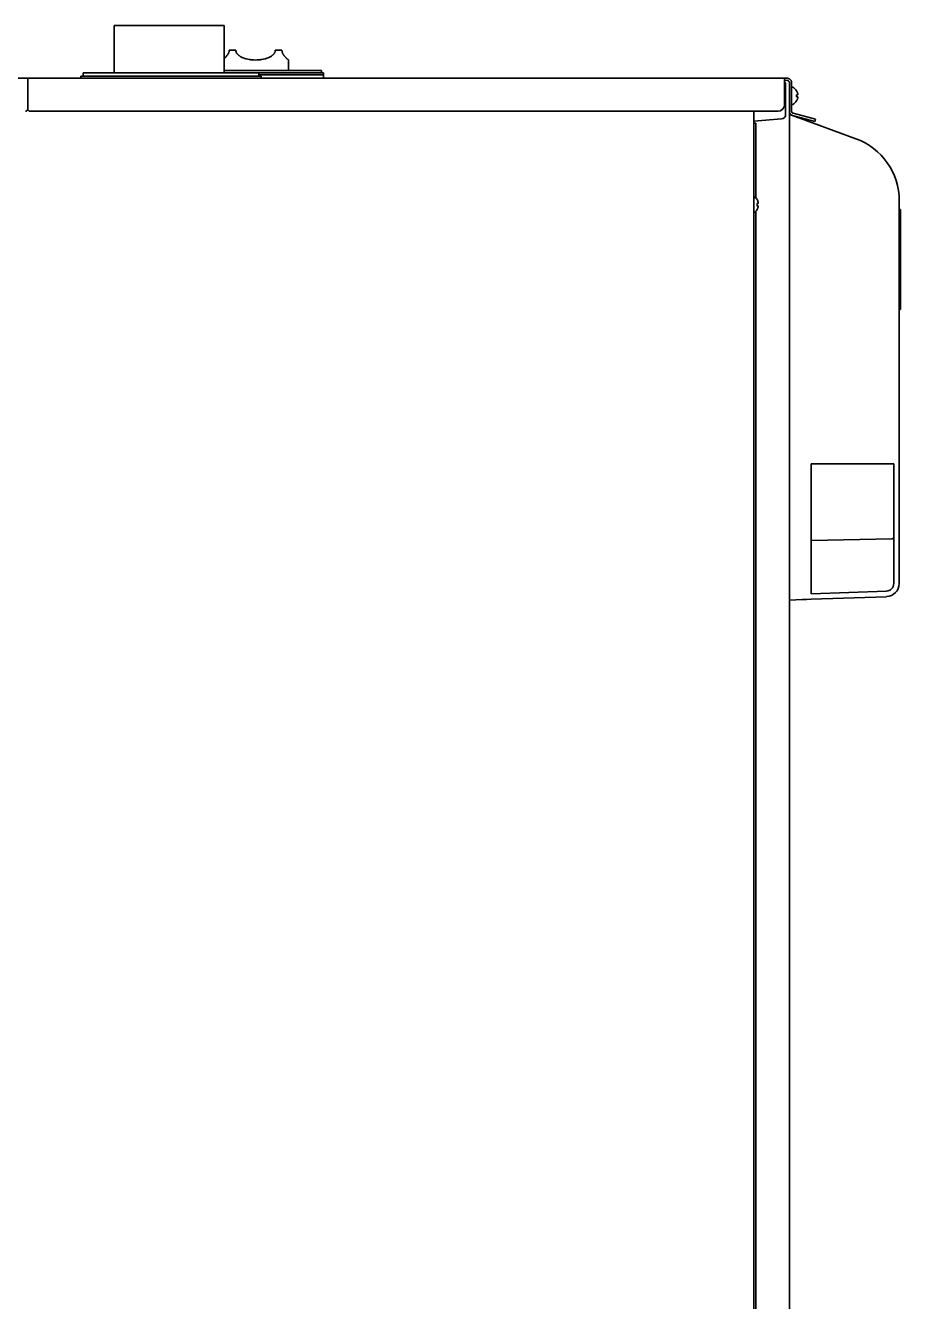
# Model space of a CAD drawing. Extents: x 5809 to 10669, y -850 to 3886.
# Drawn here: x 7743 to 8141, y 1852 to 2432 of the extents above; entities that cross this region are included whole.
import ezdxf

# ---------------------------------------------------------------- set-up
doc = ezdxf.new("R2010")
doc.units = 0
doc.header["$LTSCALE"] = 5
doc.layers.add('1', color=7, linetype='CONTINUOUS', true_color=0xffffff)

msp = doc.modelspace()

# ---------------------------------------------------------------- linework, layer by layer
at = {"layer": '1', "color": 7, "linetype": 'Continuous', "lineweight": 35}
for p, q in [((7833.57, 2432.33), (7783.57, 2432.33)), ((7783.57, 2410.83), (7783.57, 2432.33)), ((7833.57, 2432.33), (7788.97, 2432.33)), ((7833.57, 2432.33), (7833.57, 2410.83)), ((7833.57, 2432.33), (7833.57, 2410.83)), ((7838.87, 2421.13), (7835.87, 2421.13)), ((7859.87, 2421.13), (7856.87, 2421.13)), ((7862.87, 2416.63), (7862.87, 2411.83)), ((7809.37, 2410.83), (7769.37, 2410.83)), ((7769.37, 2409.33), (7769.37, 2410.83)), ((7849.37, 2410.83), (7809.37, 2410.83)), ((7878.87, 2410.83), (7816.87, 2410.83)), ((7877.87, 2411.83), (7833.57, 2411.83)), ((7849.37, 2410.83), (7849.37, 2409.33)), ((7849.37, 2410.83), (7849.37, 2409.33)), ((7877.87, 2411.83), (7877.87, 2410.83)), ((7878.87, 2410.83), (7878.87, 2409.83)), ((7074.47, 2408.33), (8089.87, 2408.33)), ((7744.17, 2408.33), (7744.17, 2406.22)), ((7744.17, 2406.22), (7744.17, 2394.32)), ((7768.37, 2409.33), (7809.37, 2409.33)), ((7768.37, 2408.33), (7768.37, 2409.33)), ((7809.37, 2409.33), (7850.37, 2409.33)), ((7809.37, 2409.33), (7850.37, 2409.33)), ((7878.87, 2409.83), (7849.37, 2409.83)), ((7850.37, 2409.33), (7850.37, 2408.33)), ((7850.37, 2409.33), (7850.37, 2408.33)), ((7878.87, 2409.83), (7878.87, 2408.33)), ((8088.67, 2408.33), (8088.67, 2406.22)), ((8088.67, 2406.22), (8088.67, 2396.32)), ((8089.17, 2405.29), (8089.17, 2396.57)), ((8090.87, 1388.07), (8090.87, 2406.35)), ((8091.87, 2393.33), (8091.87, 2406.33)), ((8091.87, 2404.27), (8092.07, 2404.33)), ((8092.07, 2404.33), (8092.27, 2404.33)), ((8094.15, 2402.63), (8094.12, 2402.63)), ((8085.7, 2393.33), (7745.17, 2393.33)), ((8074.67, 2393.33), (8074.67, 1373.93)), ((8089.17, 2396.57), (8089.17, 2391.83)), ((8092.07, 2396.33), (8091.87, 2396.38)), ((8092.27, 2396.33), (8092.07, 2396.33)), ((8094.12, 2398.03), (8094.15, 2398.03)), ((8087.35, 2389.83), (8074.67, 2388.73)), ((8075.67, 2387.83), (8074.67, 2387.83)), ((8075.67, 2385.83), (8075.67, 2387.83)), ((8097.32, 2389.48), (8090.87, 2391.83)), ((8090.87, 2391.83), (8090.87, 2389.72)), ((8090.87, 2389.72), (8090.87, 2172.82)), ((8092.36, 2391.39), (8102.46, 2388.69)), ((8092.61, 2392.36), (8102.72, 2389.65)), ((8098.15, 2389.18), (8097.32, 2389.48)), ((8099.24, 2388.78), (8098.15, 2389.18)), ((8101.32, 2388.02), (8099.24, 2388.78)), ((8121.13, 2380.81), (8101.32, 2388.02)), ((8102.46, 2388.69), (8102.72, 2389.65)), ((8075.67, 2385.83), (8075.67, 2353.77)), ((8076.15, 2353.13), (8076.12, 2353.13)), ((8140.87, 2178.37), (8140.87, 2352.62)), ((8075.67, 1566.72), (8075.67, 2347.87)), ((8076.12, 2348.53), (8076.15, 2348.53)), ((8140.87, 2348.61), (8141.44, 2348.61)), ((8141.37, 2333.77), (8141.44, 2333.77)), ((8141.44, 2317.88), (8141.37, 2317.88)), ((8141.44, 2303.04), (8140.87, 2303.04)), ((8138.37, 2232.89), (8100.71, 2232.89)), ((8100.71, 2232.89), (8100.71, 2173.67)), ((8138.37, 2178.37), (8138.37, 2232.89)), ((8137.67, 2198.64), (8100.73, 2198)), ((8090.87, 2172.82), (8090.87, 2170.83)), ((8100.71, 2173.67), (8135, 2174.87)), ((8100.71, 2171.17), (8135.08, 2172.37)), ((8090.87, 2170.83), (8096.71, 2171.03)), ((8096.71, 2171.03), (8097.54, 2171.06)), ((8097.54, 2171.06), (8098.63, 2171.1)), ((8098.63, 2171.1), (8100.71, 2171.17))]:
    msp.add_line(p, q, dxfattribs=at)
at = {"layer": '1'}
for p, q in [((8089.87, 2407.33), (8088.67, 2407.33)), ((8090.87, 2406.33), (8090.87, 2393.33))]:
    msp.add_line(p, q, dxfattribs=at)
at = {"layer": '1', "color": 7, "linetype": 'Continuous', "lineweight": 35}
for centre, radius, start, end in [((8087.17, 2405.29), 2, 0, 41.40823), ((8092.27, 2403.93), 0.4, 59.69882, 90), ((8090.05, 2400.13), 4.8, 31.58135, 59.69882), ((8090.37, 2400.33), 3.78, 0.00347, 7.60405), ((8090.37, 2400.33), 3.78, 352.39593, 359.99655), ((8092.27, 2396.73), 0.4, 270, 300.30118), ((8090.05, 2400.53), 4.8, 300.30118, 328.41627), ((8087.17, 2391.83), 2, 275, 0), ((8110.87, 2352.62), 30, 0, 70), ((8072.05, 2350.63), 4.8, 31.37271, 56.91803), ((8072.05, 2351.03), 4.8, 303.08197, 328.62729), ((8137.66, 2199.36), 0.714, 271, 0), ((8134.87, 2178.37), 3.5, 272, 0), ((8134.87, 2178.37), 6, 272, 0)]:
    msp.add_arc(centre, radius, start, end, dxfattribs=at)
for centre, start_param, end_param in [((7743.17, 2394.32), 1.570796, 3.141593), ((7745.17, 2394.32), 0, 1.570796)]:
    msp.add_ellipse(centre, major_axis=(-1, 0), ratio=0.99863, start_param=start_param, end_param=end_param, dxfattribs=at)
at = {"layer": '1', "color": 7, "linetype": 'Continuous', "lineweight": 35, "extrusion": (0, 0, -1)}
msp.add_ellipse((8085.67, 2396.32), major_axis=(-3, 0), ratio=0.99863, start_param=3.141593, end_param=4.712389, dxfattribs=at)
at = {"layer": '1', "color": 7, "linetype": 'Continuous', "lineweight": 35}
for points, knots in [([(7833.57, 2417.24), (7833.6, 2417.27), (7833.64, 2417.3), (7833.74, 2417.4), (7833.82, 2417.47), (7833.98, 2417.63), (7834.07, 2417.71), (7834.24, 2417.89), (7834.33, 2417.99), (7834.45, 2418.12), (7834.48, 2418.15), (7834.52, 2418.2), (7834.55, 2418.23), (7834.62, 2418.32), (7834.67, 2418.37), (7834.82, 2418.56), (7834.92, 2418.68), (7835.05, 2418.86), (7835.07, 2418.89), (7835.12, 2418.97), (7835.14, 2419), (7835.22, 2419.12), (7835.27, 2419.19), (7835.36, 2419.36), (7835.41, 2419.44), (7835.5, 2419.62), (7835.54, 2419.71), (7835.59, 2419.83), (7835.6, 2419.85), (7835.62, 2419.9), (7835.65, 2419.97), (7835.68, 2420.05), (7835.73, 2420.21), (7835.77, 2420.31), (7835.8, 2420.45), (7835.8, 2420.48), (7835.82, 2420.54), (7835.82, 2420.57), (7835.84, 2420.65), (7835.84, 2420.71), (7835.87, 2420.89), (7835.87, 2421.01), (7835.87, 2421.13)], [0.4085505, 0.4085505, 0.4085505, 0.4085505, 0.4375576, 0.4375576, 0.5000512, 0.5000512, 0.5625448, 0.5625448, 0.6250384, 0.6250384, 0.6406618, 0.6406618, 0.6562852, 0.6562852, 0.687532, 0.687532, 0.7500256, 0.7500256, 0.765649, 0.765649, 0.7812724, 0.7812724, 0.8125192, 0.8125192, 0.843766, 0.843766, 0.8750128, 0.8750128, 0.8828245, 0.8828245, 0.8906362, 0.9062596, 0.9062596, 0.9375064, 0.9375064, 0.9453181, 0.9453181, 0.9531298, 0.9531298, 0.9687532, 0.9687532, 1, 1, 1, 1]), ([(7838.87, 2421.13), (7838.87, 2421.07), (7838.88, 2421.01), (7838.89, 2420.89), (7838.89, 2420.83), (7838.92, 2420.65), (7838.95, 2420.54), (7839.02, 2420.31), (7839.06, 2420.2), (7839.16, 2420), (7839.21, 2419.9), (7839.29, 2419.78), (7839.3, 2419.76), (7839.33, 2419.71), (7839.35, 2419.69), (7839.39, 2419.62), (7839.43, 2419.57), (7839.53, 2419.44), (7839.6, 2419.35), (7839.74, 2419.19), (7839.82, 2419.11), (7839.98, 2418.96), (7840.06, 2418.89), (7840.18, 2418.79), (7840.22, 2418.75), (7840.31, 2418.69), (7840.35, 2418.65), (7840.48, 2418.56), (7840.57, 2418.49), (7840.75, 2418.37), (7840.84, 2418.32), (7841.03, 2418.2), (7841.12, 2418.15), (7841.6, 2417.89), (7842, 2417.71), (7842.52, 2417.51), (7842.62, 2417.47), (7842.84, 2417.4), (7843.16, 2417.29), (7843.49, 2417.19), (7844.15, 2417.02), (7844.6, 2416.93), (7845.18, 2416.83), (7845.35, 2416.81), (7845.52, 2416.78), (7845.64, 2416.77), (7845.7, 2416.76), (7845.99, 2416.72), (7846.23, 2416.7), (7846.93, 2416.64), (7847.4, 2416.63), (7848.35, 2416.63), (7848.82, 2416.64), (7849.41, 2416.69), (7849.53, 2416.7), (7849.76, 2416.73), (7850.12, 2416.76), (7850.46, 2416.81), (7851.15, 2416.93), (7851.6, 2417.02), (7852.26, 2417.19), (7852.47, 2417.26), (7852.8, 2417.36), (7852.9, 2417.39), (7853.12, 2417.47), (7853.22, 2417.51), (7853.54, 2417.63), (7853.74, 2417.71), (7854.14, 2417.89), (7854.34, 2417.99), (7854.72, 2418.2), (7854.9, 2418.31), (7855.17, 2418.49), (7855.26, 2418.56), (7855.44, 2418.69), (7855.52, 2418.75), (7855.69, 2418.89), (7855.77, 2418.96), (7855.93, 2419.12), (7856, 2419.19), (7856.11, 2419.32), (7856.15, 2419.36), (7856.22, 2419.44), (7856.25, 2419.48), (7856.35, 2419.62), (7856.42, 2419.71), (7856.53, 2419.9), (7856.59, 2420), (7856.65, 2420.12), (7856.66, 2420.15), (7856.68, 2420.2), (7856.69, 2420.23), (7856.73, 2420.31), (7856.74, 2420.37), (7856.8, 2420.53), (7856.82, 2420.65), (7856.85, 2420.8), (7856.85, 2420.83), (7856.86, 2420.89), (7856.86, 2420.92), (7856.87, 2421.01), (7856.87, 2421.07), (7856.87, 2421.13)], [0, 0, 0, 0, 0.007812, 0.007812, 0.015625, 0.015625, 0.03125, 0.03125, 0.046875, 0.046875, 0.0625, 0.0625, 0.066406, 0.066406, 0.070313, 0.070313, 0.078125, 0.078125, 0.09375, 0.09375, 0.109375, 0.109375, 0.125, 0.125, 0.132813, 0.132813, 0.140625, 0.140625, 0.15625, 0.15625, 0.171875, 0.171875, 0.1875, 0.1875, 0.25, 0.25, 0.265625, 0.265625, 0.28125, 0.3125, 0.3125, 0.375, 0.375, 0.390625, 0.398438, 0.398438, 0.40625, 0.40625, 0.4375, 0.4375, 0.5, 0.5, 0.5625, 0.5625, 0.578125, 0.578125, 0.59375, 0.625, 0.625, 0.6875, 0.6875, 0.71875, 0.71875, 0.734375, 0.734375, 0.75, 0.75, 0.78125, 0.78125, 0.8125, 0.8125, 0.84375, 0.84375, 0.859375, 0.859375, 0.875, 0.875, 0.890625, 0.890625, 0.90625, 0.90625, 0.914062, 0.914062, 0.921875, 0.921875, 0.9375, 0.9375, 0.953125, 0.953125, 0.957031, 0.957031, 0.960937, 0.960937, 0.96875, 0.96875, 0.984375, 0.984375, 0.988281, 0.988281, 0.992187, 0.992187, 1, 1, 1, 1]), ([(7859.87, 2421.13), (7859.87, 2421.07), (7859.87, 2421.01), (7859.88, 2420.89), (7859.89, 2420.83), (7859.91, 2420.65), (7859.93, 2420.54), (7859.98, 2420.31), (7860.01, 2420.2), (7860.08, 2420), (7860.12, 2419.9), (7860.18, 2419.76), (7860.2, 2419.71), (7860.25, 2419.62), (7860.27, 2419.57), (7860.34, 2419.44), (7860.38, 2419.35), (7860.48, 2419.19), (7860.53, 2419.12), (7860.63, 2418.97), (7860.68, 2418.89), (7860.75, 2418.79), (7860.78, 2418.75), (7860.83, 2418.69), (7860.85, 2418.65), (7860.93, 2418.56), (7860.98, 2418.49), (7861.12, 2418.31), (7861.22, 2418.2), (7861.41, 2417.99), (7861.5, 2417.9), (7861.68, 2417.71), (7861.76, 2417.63), (7861.89, 2417.51), (7861.92, 2417.47), (7862, 2417.4), (7862.04, 2417.36), (7862.15, 2417.26), (7862.22, 2417.2), (7862.41, 2417.02), (7862.52, 2416.93), (7862.65, 2416.81), (7862.69, 2416.78), (7862.74, 2416.74), (7862.76, 2416.72), (7862.78, 2416.7), (7862.79, 2416.69), (7862.8, 2416.69), (7862.83, 2416.66), (7862.84, 2416.65), (7862.87, 2416.63), (7862.87, 2416.63), (7862.87, 2416.63)], [0, 0, 0, 0, 0.015629, 0.015629, 0.031257, 0.031257, 0.062514, 0.062514, 0.093772, 0.093772, 0.125029, 0.125029, 0.140657, 0.140657, 0.156286, 0.156286, 0.187543, 0.187543, 0.2188, 0.2188, 0.250057, 0.250057, 0.265686, 0.265686, 0.281315, 0.281315, 0.312572, 0.312572, 0.375086, 0.375086, 0.4376, 0.4376, 0.500115, 0.500115, 0.531372, 0.531372, 0.562629, 0.562629, 0.625143, 0.625143, 0.750172, 0.750172, 0.812686, 0.812686, 0.843944, 0.859572, 0.859572, 0.875201, 0.875201, 0.937715, 0.937715, 1, 1, 1, 1]), ([(8091.87, 2406.33), (8091.87, 2406.46), (8091.86, 2406.59), (8091.81, 2406.84), (8091.77, 2406.97), (8091.67, 2407.21), (8091.61, 2407.33), (8091.46, 2407.55), (8091.38, 2407.65), (8091.19, 2407.83), (8091.09, 2407.92), (8090.88, 2408.06), (8090.76, 2408.12), (8090.52, 2408.22), (8090.39, 2408.26), (8090.13, 2408.31), (8090, 2408.33), (8089.87, 2408.33)], [0, 0, 0, 0, 0.125, 0.125, 0.25, 0.25, 0.375, 0.375, 0.5, 0.5, 0.625, 0.625, 0.75, 0.75, 0.875, 0.875, 1, 1, 1, 1]), ([(8094.12, 2402.63), (8094.24, 2402.42), (8094.35, 2402.21), (8094.49, 2401.89), (8094.53, 2401.78), (8094.61, 2401.56), (8094.64, 2401.44), (8094.67, 2401.33)], [0, 0, 0, 0, 0.5, 0.5, 0.75, 0.75, 1, 1, 1, 1]), ([(8094.12, 2399.83), (8094.24, 2399.83), (8094.35, 2399.83), (8094.49, 2399.83), (8094.53, 2399.83), (8094.61, 2399.83), (8094.64, 2399.83), (8094.67, 2399.83)], [0, 0, 0, 0, 0.5, 0.5, 0.75, 0.75, 1, 1, 1, 1]), ([(8076.12, 2353.13), (8076.24, 2352.92), (8076.35, 2352.71), (8076.49, 2352.39), (8076.53, 2352.28), (8076.61, 2352.05), (8076.64, 2351.94), (8076.67, 2351.83)], [0, 0, 0, 0, 0.5, 0.5, 0.75, 0.75, 1, 1, 1, 1]), ([(8076.12, 2350.33), (8076.24, 2350.33), (8076.35, 2350.33), (8076.49, 2350.33), (8076.53, 2350.33), (8076.61, 2350.33), (8076.64, 2350.33), (8076.67, 2350.33)], [0, 0, 0, 0, 0.5, 0.5, 0.75, 0.75, 1, 1, 1, 1]), ([(8141.37, 2325.83), (8141.37, 2326.68), (8141.37, 2328.5), (8141.37, 2332.46), (8141.37, 2337.41), (8141.37, 2342.24), (8141.37, 2346.02), (8141.37, 2348.16), (8141.37, 2348.61), (8141.37, 2348.61)], [0, 0, 0, 0, 0.039868, 0.08468, 0.199141, 0.358834, 0.563212, 0.796172, 1, 1, 1, 1]), ([(8141.37, 2303.04), (8141.37, 2303.04), (8141.37, 2303.49), (8141.37, 2305.63), (8141.37, 2309.41), (8141.37, 2314.24), (8141.37, 2319.2), (8141.37, 2323.15), (8141.37, 2324.97), (8141.37, 2325.83)], [0, 0, 0, 0, 0.203828, 0.436788, 0.641166, 0.800859, 0.91532, 0.960132, 1, 1, 1, 1])]:
    msp.add_open_spline(points, degree=3, knots=knots, dxfattribs=at)
for points in [[(8090.87, 2406.33), (8090.87, 2406.38), (8090.86, 2406.48), (8090.83, 2406.64), (8090.77, 2406.78), (8090.69, 2406.92), (8090.58, 2407.04), (8090.46, 2407.14), (8090.33, 2407.22), (8090.18, 2407.28), (8090.03, 2407.32), (8089.93, 2407.33), (8089.87, 2407.33)], [(8094.67, 2400.83), (8094.65, 2400.83), (8094.63, 2400.83), (8094.57, 2400.83), (8094.52, 2400.83), (8094.46, 2400.83), (8094.39, 2400.83), (8094.32, 2400.83), (8094.23, 2400.83), (8094.16, 2400.83), (8094.12, 2400.83)], [(8094.67, 2399.33), (8094.65, 2399.27), (8094.63, 2399.16), (8094.57, 2399), (8094.52, 2398.84), (8094.46, 2398.69), (8094.39, 2398.54), (8094.32, 2398.38), (8094.23, 2398.21), (8094.16, 2398.09), (8094.12, 2398.03)], [(8094.67, 2401.33), (8094.67, 2401.3), (8094.68, 2401.25), (8094.68, 2401.18), (8094.68, 2401.1), (8094.68, 2401.03), (8094.68, 2400.96), (8094.68, 2400.9), (8094.67, 2400.85), (8094.67, 2400.83)], [(8094.67, 2399.83), (8094.67, 2399.8), (8094.68, 2399.75), (8094.68, 2399.68), (8094.68, 2399.61), (8094.68, 2399.54), (8094.68, 2399.47), (8094.68, 2399.4), (8094.67, 2399.35), (8094.67, 2399.33)], [(8090.87, 2393.33), (8090.87, 2393.25), (8090.88, 2393.11), (8090.92, 2392.89), (8090.98, 2392.68), (8091.06, 2392.48), (8091.16, 2392.29), (8091.28, 2392.11), (8091.43, 2391.94), (8091.58, 2391.79), (8091.76, 2391.66), (8091.95, 2391.55), (8092.15, 2391.46), (8092.29, 2391.41), (8092.36, 2391.39)], [(8091.87, 2393.33), (8091.87, 2393.28), (8091.88, 2393.18), (8091.91, 2393.04), (8091.96, 2392.9), (8092.03, 2392.77), (8092.12, 2392.66), (8092.23, 2392.56), (8092.35, 2392.47), (8092.48, 2392.4), (8092.57, 2392.37), (8092.61, 2392.36)], [(8076.67, 2351.33), (8076.65, 2351.33), (8076.63, 2351.33), (8076.57, 2351.33), (8076.52, 2351.33), (8076.46, 2351.33), (8076.39, 2351.33), (8076.32, 2351.33), (8076.23, 2351.33), (8076.16, 2351.33), (8076.12, 2351.33)], [(8076.12, 2351.33), (8076.14, 2351.16), (8076.16, 2350.83), (8076.14, 2350.49), (8076.12, 2350.33)], [(8076.67, 2349.83), (8076.65, 2349.77), (8076.63, 2349.66), (8076.57, 2349.5), (8076.52, 2349.34), (8076.46, 2349.19), (8076.39, 2349.04), (8076.32, 2348.88), (8076.23, 2348.71), (8076.16, 2348.59), (8076.12, 2348.53)], [(8076.67, 2351.83), (8076.67, 2351.8), (8076.68, 2351.75), (8076.68, 2351.68), (8076.68, 2351.61), (8076.68, 2351.54), (8076.68, 2351.47), (8076.68, 2351.4), (8076.67, 2351.35), (8076.67, 2351.33)], [(8076.67, 2350.33), (8076.67, 2350.3), (8076.68, 2350.25), (8076.68, 2350.18), (8076.68, 2350.1), (8076.68, 2350.03), (8076.68, 2349.96), (8076.68, 2349.9), (8076.67, 2349.85), (8076.67, 2349.83)]]:
    msp.add_open_spline(points, degree=3, dxfattribs=at)

doc.saveas('drawing.dxf')
